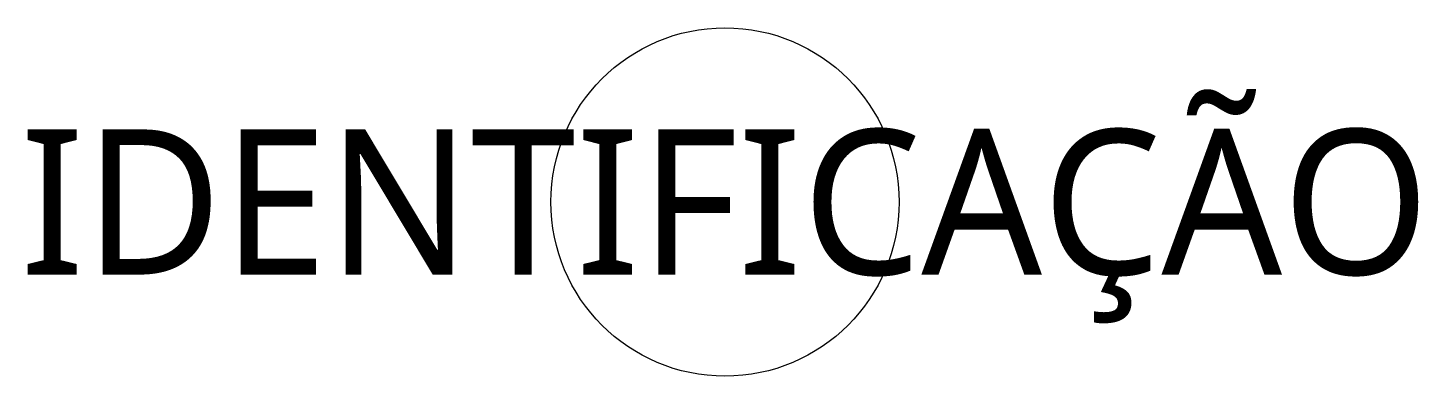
# Model space of a CAD drawing. Header units: centimetres. Extents: x -12 to 11.9, y -3 to 3.
import ezdxf
from ezdxf.enums import TextEntityAlignment as Align

# ---------------------------------------------------------------- set-up
doc = ezdxf.new("R2010")
doc.units = ezdxf.units.CM
doc.layers.add('ATS-Símbolo 2', color=2, linetype='Continuous')
doc.styles.get("Standard").update_dxf_attribs({"font": 'segoeuil.ttf'})

msp = doc.modelspace()

# ---------------------------------------------------------------- linework, layer by layer
at = {"transparency": 16777216}
msp.add_circle((0, 0), 3, dxfattribs=at)

# ---------------------------------------------------------------- texts
at = {"layer": 'ATS-Símbolo 2', "transparency": 16777216, "flags": 8}
msp.add_attdef('IDENTIFICAÇÃO', text='-', height=2.5, dxfattribs=at).set_placement((0, 0), align=Align.MIDDLE_CENTER)

doc.saveas('drawing.dxf')
